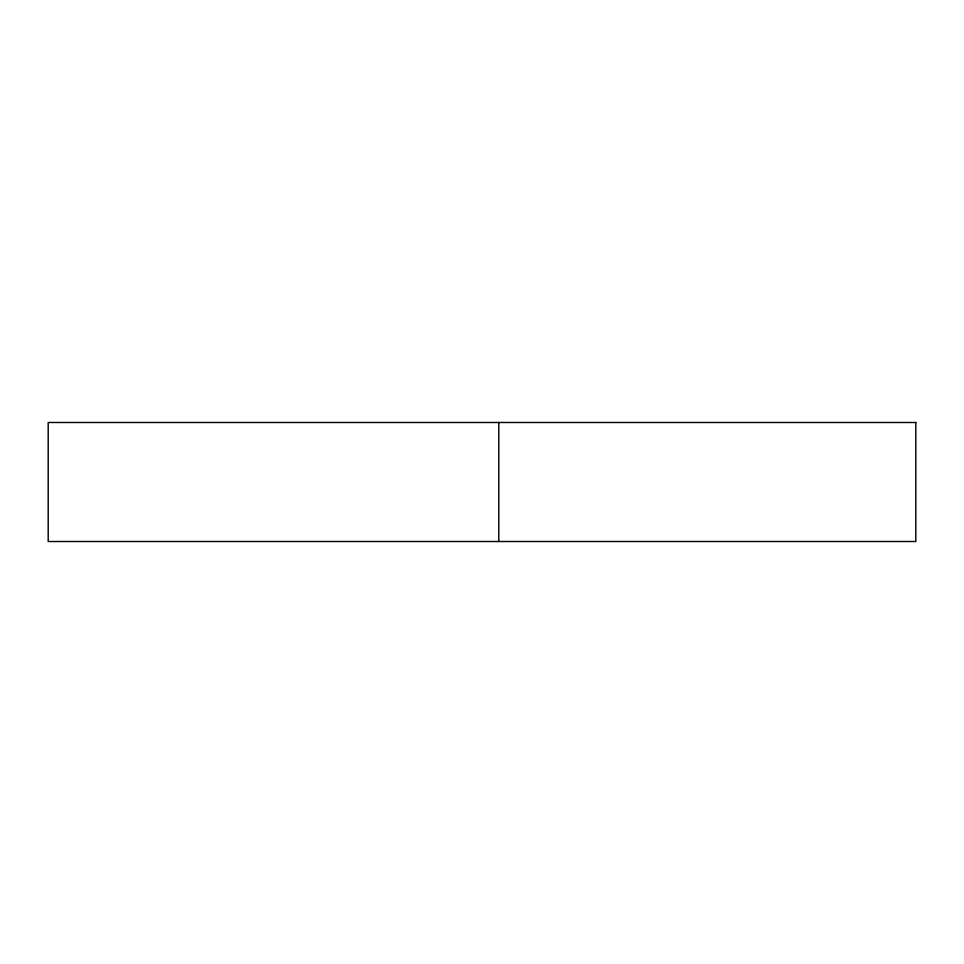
<?xml version="1.0" encoding="UTF-8"?>
<svg xmlns="http://www.w3.org/2000/svg" width="964" height="964" viewBox="0 0 964 964"><rect width="100%" height="100%" fill="white"/><g stroke="black" fill="none" stroke-linecap="round" stroke-linejoin="round"><path stroke-width="1.45" d="M498.798 422.485L498.798 541.515M915.8 422.485L48.2 422.485L48.2 541.515L915.8 541.515L915.8 422.485"/></g></svg>
